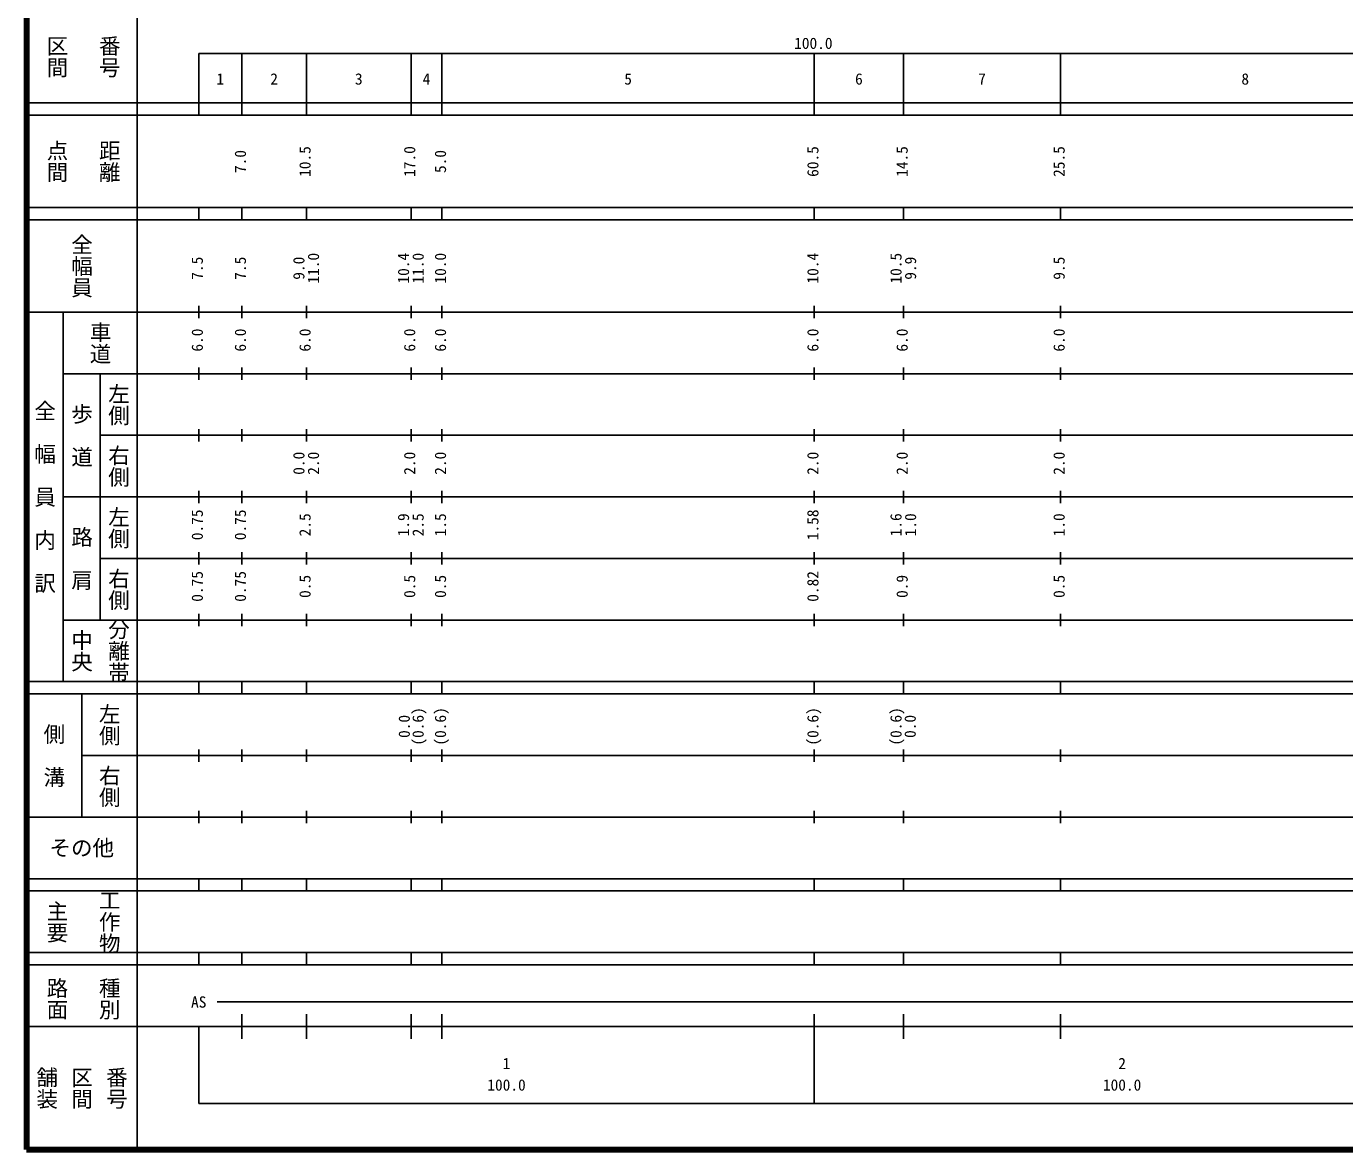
# Model space of a CAD drawing. Units: millimetres on the paper, enlarged 1000 times. Extents: x 40000 to 680000, y 20000 to 380000.
# Drawn here: x 40000 to 254152, y 20000 to 202409 of the extents above; entities that cross this region are included whole.
import ezdxf
from ezdxf.enums import TextEntityAlignment as Align

# ---------------------------------------------------------------- set-up
doc = ezdxf.new("R2010")
doc.units = ezdxf.units.MM
doc.header["$LTSCALE"] = 1000
doc.layers.add('M-TTL', color=2, linetype='Continuous', lineweight=140)
doc.layers.add('M-TTL-BAND', color=7, linetype='Continuous', lineweight=25)
doc.styles.add('@ＭＳ ゴシック', font='')
doc.styles.add('ＭＳ ゴシック', font='')
doc.styles.get('@ＭＳ ゴシック').set_extended_font_data('@MS Gothic')
doc.styles.get('ＭＳ ゴシック').set_extended_font_data('MS Gothic')

msp = doc.modelspace()

# ---------------------------------------------------------------- linework, layer by layer
at = {"layer": 'M-TTL'}
for p, q in [((40000, 380000), (40000, 20000)), ((40000, 20000), (680000, 20000))]:
    msp.add_line(p, q, dxfattribs=at)
at = {"layer": 'M-TTL-BAND'}
for p, q in [((58000, 370000), (58000, 20000)), ((68000, 198000), (579000, 198000)), ((68000, 198000), (68000, 188000)), ((75000, 188000), (75000, 198000)), ((85500, 188000), (85500, 198000)), ((102500, 188000), (102500, 198000)), ((107500, 188000), (107500, 198000)), ((168000, 188000), (168000, 198000)), ((182500, 188000), (182500, 198000)), ((208000, 188000), (208000, 198000)), ((40000, 190000), (579000, 190000)), ((40000, 188000), (579000, 188000)), ((40000, 173000), (579000, 173000)), ((68000, 171000), (68000, 173000)), ((75000, 171000), (75000, 173000)), ((85500, 171000), (85500, 173000)), ((102500, 171000), (102500, 173000)), ((107500, 171000), (107500, 173000)), ((168000, 171000), (168000, 173000)), ((182500, 171000), (182500, 173000)), ((208000, 171000), (208000, 173000)), ((40000, 171000), (579000, 171000)), ((68000, 155000), (68000, 157000)), ((75000, 155000), (75000, 157000)), ((85500, 155000), (85500, 157000)), ((102500, 155000), (102500, 157000)), ((107500, 155000), (107500, 157000)), ((168000, 155000), (168000, 157000)), ((182500, 155000), (182500, 157000)), ((208000, 155000), (208000, 157000)), ((40000, 156000), (579000, 156000)), ((46000, 96000), (46000, 156000)), ((46000, 146000), (579000, 146000)), ((52000, 146000), (52000, 106000)), ((68000, 145000), (68000, 147000)), ((75000, 145000), (75000, 147000)), ((85500, 145000), (85500, 147000)), ((102500, 145000), (102500, 147000)), ((107500, 145000), (107500, 147000)), ((168000, 145000), (168000, 147000)), ((182500, 145000), (182500, 147000)), ((208000, 145000), (208000, 147000)), ((52000, 136000), (579000, 136000)), ((68000, 135000), (68000, 137000)), ((75000, 135000), (75000, 137000)), ((85500, 135000), (85500, 137000)), ((102500, 135000), (102500, 137000)), ((107500, 135000), (107500, 137000)), ((168000, 135000), (168000, 137000)), ((182500, 135000), (182500, 137000)), ((208000, 135000), (208000, 137000)), ((68000, 125000), (68000, 127000)), ((75000, 125000), (75000, 127000)), ((85500, 125000), (85500, 127000)), ((102500, 125000), (102500, 127000)), ((107500, 125000), (107500, 127000)), ((168000, 125000), (168000, 127000)), ((182500, 125000), (182500, 127000)), ((208000, 125000), (208000, 127000)), ((46000, 126000), (579000, 126000)), ((52000, 116000), (579000, 116000)), ((68000, 115000), (68000, 117000)), ((75000, 115000), (75000, 117000)), ((85500, 115000), (85500, 117000)), ((102500, 115000), (102500, 117000)), ((107500, 115000), (107500, 117000)), ((168000, 115000), (168000, 117000)), ((182500, 115000), (182500, 117000)), ((208000, 115000), (208000, 117000)), ((46000, 106000), (579000, 106000)), ((68000, 105000), (68000, 107000)), ((75000, 105000), (75000, 107000)), ((85500, 105000), (85500, 107000)), ((102500, 105000), (102500, 107000)), ((107500, 105000), (107500, 107000)), ((168000, 105000), (168000, 107000)), ((182500, 105000), (182500, 107000)), ((208000, 105000), (208000, 107000)), ((40000, 96000), (579000, 96000)), ((68000, 94000), (68000, 96000)), ((75000, 94000), (75000, 96000)), ((85500, 94000), (85500, 96000)), ((102500, 94000), (102500, 96000)), ((107500, 94000), (107500, 96000)), ((168000, 94000), (168000, 96000)), ((182500, 94000), (182500, 96000)), ((208000, 94000), (208000, 96000)), ((40000, 94000), (579000, 94000)), ((49000, 94000), (49000, 74000)), ((49000, 84000), (579000, 84000)), ((68000, 83000), (68000, 85000)), ((75000, 83000), (75000, 85000)), ((85500, 83000), (85500, 85000)), ((102500, 83000), (102500, 85000)), ((107500, 83000), (107500, 85000)), ((168000, 83000), (168000, 85000)), ((182500, 83000), (182500, 85000)), ((208000, 83000), (208000, 85000)), ((68000, 73000), (68000, 75000)), ((75000, 73000), (75000, 75000)), ((85500, 73000), (85500, 75000)), ((102500, 73000), (102500, 75000)), ((107500, 73000), (107500, 75000)), ((168000, 73000), (168000, 75000)), ((182500, 73000), (182500, 75000)), ((208000, 73000), (208000, 75000)), ((40000, 74000), (579000, 74000)), ((40000, 64000), (579000, 64000)), ((68000, 62000), (68000, 64000)), ((75000, 62000), (75000, 64000)), ((85500, 62000), (85500, 64000)), ((102500, 62000), (102500, 64000)), ((107500, 62000), (107500, 64000)), ((168000, 62000), (168000, 64000)), ((182500, 62000), (182500, 64000)), ((208000, 62000), (208000, 64000)), ((40000, 62000), (579000, 62000)), ((40000, 52000), (579000, 52000)), ((68000, 50000), (68000, 52000)), ((75000, 50000), (75000, 52000)), ((85500, 50000), (85500, 52000)), ((102500, 50000), (102500, 52000)), ((107500, 50000), (107500, 52000)), ((168000, 50000), (168000, 52000)), ((182500, 50000), (182500, 52000)), ((208000, 50000), (208000, 52000)), ((40000, 50000), (579000, 50000)), ((71000, 44000), (429000, 44000)), ((75000, 38000), (75000, 42000)), ((85500, 38000), (85500, 42000)), ((102500, 38000), (102500, 42000)), ((107500, 38000), (107500, 42000)), ((168000, 27500), (168000, 42000)), ((182500, 38000), (182500, 42000)), ((208000, 38000), (208000, 42000)), ((40000, 40000), (579000, 40000)), ((68000, 40000), (68000, 27500)), ((68000, 27500), (579000, 27500))]:
    msp.add_line(p, q, dxfattribs=at)

# ---------------------------------------------------------------- texts
at = {"layer": 'M-TTL-BAND', "style": '@ＭＳ ゴシック'}
for s, p in [('区間', (45000, 197500)), ('番号', (53500, 197500)), ('点間', (45000, 180500)), ('距離', (53500, 180500)), ('全幅員', (49000, 163500)), ('車道', (52000, 151000)), ('左側', (55000, 141000)), ('全\u3000幅\u3000員\u3000内\u3000訳', (43000, 126000)), ('歩\u3000道', (49000, 136000)), ('右側', (55000, 131000)), ('左側', (55000, 121000)), ('路\u3000肩', (49000, 116000)), ('右側', (55000, 111000)), ('分離帯', (55000, 101000)), ('中央', (49000, 101000)), ('左側', (53500, 89000)), ('側\u3000溝', (44500, 84000)), ('右側', (53500, 79000)), ('主要', (45000, 57000)), ('工作物', (53500, 57000)), ('路面', (45000, 44500)), ('種別', (53500, 44500)), ('舗装', (43333, 30000)), ('区間', (49000, 30000)), ('番号', (54667, 30000))]:
    msp.add_text(s, height=2566, rotation=270, dxfattribs=at).set_placement(p, align=Align.MIDDLE_CENTER)
at = {"layer": 'M-TTL-BAND', "style": 'ＭＳ ゴシック'}
for s, p in [('100.0', (167844, 198195)), ('1', (71500, 192405)), ('2', (80250, 192405)), ('3', (94000, 192405)), ('4', (105000, 192405)), ('5', (137750, 192405)), ('6', (175250, 192405)), ('7', (195250, 192405)), ('8', (238000, 192405)), ('AS', (68000, 42500)), ('1', (118000, 32523)), ('2', (218000, 32523)), ('100.0', (118000, 29033)), ('100.0', (218000, 29033))]:
    msp.add_text(s, height=1833, dxfattribs=at).set_placement(p, align=Align.BOTTOM_CENTER)
for s, p in [('7.0', (76223, 180463)), ('10.5', (86723, 180463)), ('17.0', (103723, 180463)), ('5.0', (108723, 180463)), ('60.5', (169223, 180463)), ('14.5', (183723, 180463)), ('25.5', (209223, 180463)), ('11.0', (88093, 163137)), ('10.4', (102723, 163137)), ('11.0', (105093, 163137)), ('10.0', (108723, 163137)), ('10.4', (169223, 163137)), ('10.5', (182723, 163137)), ('7.5', (69223, 163137)), ('7.5', (76223, 163137)), ('9.0', (85723, 163137)), ('9.9', (185093, 163137)), ('9.5', (209223, 163137)), ('6.0', (69223, 151463)), ('6.0', (76223, 151463)), ('6.0', (86723, 151463)), ('6.0', (103723, 151463)), ('6.0', (108723, 151463)), ('6.0', (169223, 151463)), ('6.0', (183723, 151463)), ('6.0', (209223, 151463)), ('0.0', (85723, 131463)), ('2.0', (88093, 131463)), ('2.0', (103723, 131463)), ('2.0', (108723, 131463)), ('2.0', (169223, 131463)), ('2.0', (183723, 131463)), ('2.0', (209223, 131463)), ('0.75', (69223, 121463)), ('0.75', (76223, 121463)), ('2.5', (86723, 121463)), ('1.9', (102723, 121463)), ('2.5', (105093, 121463)), ('1.5', (108723, 121463)), ('1.58', (169223, 121463)), ('1.6', (182723, 121463)), ('1.0', (185093, 121463)), ('1.0', (209223, 121463)), ('0.75', (69223, 111463)), ('0.75', (76223, 111463)), ('0.82', (169223, 111463)), ('0.5', (86723, 111463)), ('0.5', (103723, 111463)), ('0.5', (108723, 111463)), ('0.9', (183723, 111463)), ('0.5', (209223, 111463)), ('0.0', (102842, 88727)), ('(0.6)', (105093, 88727)), ('(0.6)', (108723, 88727)), ('(0.6)', (169223, 88727)), ('(0.6)', (182723, 88727)), ('0.0', (185030, 88727))]:
    msp.add_text(s, height=1833, rotation=90, dxfattribs=at).set_placement(p, align=Align.BOTTOM_CENTER)
msp.add_text('その他', height=2566, dxfattribs=at).set_placement((49000, 69000), align=Align.MIDDLE_CENTER)

doc.saveas('drawing.dxf')
